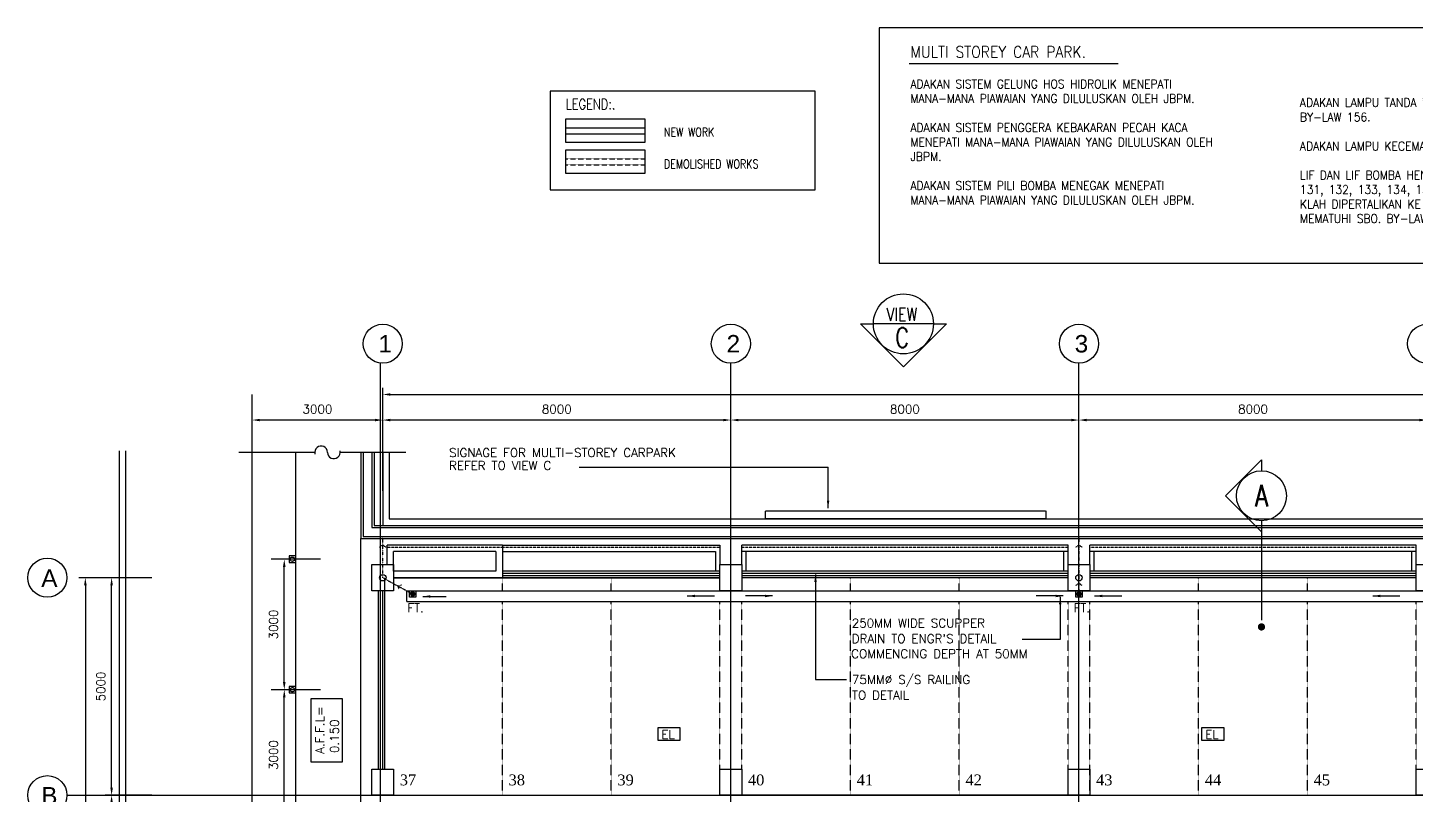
# Model space of a CAD drawing. Header units: millimetres. Extents: x -312260 to 194620, y -310600 to 21683.
# Drawn here: x -198257 to -166350, y -227983 to -210344 of the extents above; entities that cross this region are included whole.
import ezdxf

# ---------------------------------------------------------------- set-up
doc = ezdxf.new("R2010")
doc.units = ezdxf.units.MM
doc.header["$LTSCALE"] = 5
doc.header["$MEASUREMENT"] = 0
doc.header["$PDMODE"] = 3
for name, pattern in [('CENTER', [2, 1.25, -0.25, 0.25, -0.25]), ('CENTERX2', [4, 2.5, -0.5, 0.5, -0.5]), ('DASHDOT', [1, 0.5, -0.25, 0, -0.25]), ('DASHDOT2', [0.5, 0.25, -0.125, 0, -0.125]), ('DASHED', [0.75, 0.5, -0.25]), ('DASHED2', [0.375, 0.25, -0.125]), ('DASHEDX2', [1.5, 1, -0.5]), ('HIDDEN2', [0.1875, 0.125, -0.0625])]:
    doc.linetypes.add(name, pattern=pattern)
for name, color, linetype in [('1-ROAD', 1, 'Continuous'), ('beam_p', 1, 'Continuous'), ('BOMBA', 7, 'Continuous'), ('col', 7, 'Continuous'), ('COVEREDWALKWAY', 31, 'DASHED2'), ('CP NUMBERING', 1, 'Continuous'), ('DEMOLISHED- ASBUILT', 8, 'DASHED2'), ('DIM', 7, 'Continuous'), ('DRAIN', 5, 'Continuous'), ('EL & K', 10, 'Continuous'), ('FIX', 5, 'Continuous'), ('GRID', 9, 'CENTER'), ('HIDDEN', 9, 'HIDDEN2'), ('HORDING', 4, 'DASHDOT'), ('L', 1, 'Continuous'), ('LINE', 7, 'Continuous'), ('parap', 7, 'Continuous'), ('park L', 9, 'DASHEDX2'), ('RAIL', 1, 'Continuous'), ('RWDP', 1, 'Continuous'), ('SPEC', 7, 'Continuous'), ('T35', 2, 'Continuous'), ('TEXT', 7, 'Continuous'), ('wall', 2, 'Continuous')]:
    doc.layers.add(name, color=color, linetype=linetype)
doc.styles.add('CARPARK NO', font='TIMES.TTF', dxfattribs={"height": 200})
doc.styles.add('E', font='ROMANS.SHX', dxfattribs={"width": 0.9})
doc.styles.add('HELV', font='HELV.shx')
doc.styles.add('ROMANS', font='romans.shx', dxfattribs={"width": 0.9, "height": 450})
doc.styles.add('ROMS', font='romans.shx', dxfattribs={"width": 0.8, "height": 230})
doc.styles.add('S100', font='ROMANS.shx', dxfattribs={"height": 200})
doc.dimstyles.new('S100', dxfattribs={"dimscale": 0, "dimtxt": 150, "dimasz": 175, "dimexe": 150, "dimexo": 150, "dimgap": 150, "dimtad": 1, "dimdec": 0, "dimzin": 0, "dimdsep": 46, "dimtxsty": 'S100', "dimcen": 0, "dimdle": 100, "dimclrd": 5, "dimclre": 5, "dimclrt": 1, "dimaunit": 1, "dimadec": 0, "dimazin": 0, "dimtfac": 1, "dimtdec": 0, "dimtofl": 0, "dimtmove": 1, "dimatfit": 3, "dimfxl": 1, "dimtolj": 1, "dimtzin": 0, "dimarcsym": 0})

# ---------------------------------------------------------------- blocks, each defined once
blk = doc.blocks.new('*D118')
at = {"layer": 'DEFPOINTS', "color": 0}
for p in [(-174100, -219360), (-174100, -219360), (-166100, -219360)]:
    blk.add_point(p, dxfattribs=at)
at = {"layer": 'DIM', "color": 5, "lineweight": -2}
blk.add_line((-166275, -219360), (-173925, -219360), dxfattribs=at)
at = {"layer": 'DIM', "color": 5}
for points in [[(-173925, -219331), (-173925, -219389), (-174100, -219360)], [(-166275, -219331), (-166275, -219389), (-166100, -219360)]]:
    blk.add_solid(points, dxfattribs=at)
at = {"layer": 'DIM', "color": 1, "insert": (-170100, -219110), "char_height": 200, "attachment_point": 5, "style": 'S100'}
blk.add_mtext('\\A1;8000', dxfattribs=at)
blk = doc.blocks.new('*D119')
at = {"layer": 'DEFPOINTS', "color": 0}
for p in [(-182100, -219360), (-182100, -219360), (-174100, -219360)]:
    blk.add_point(p, dxfattribs=at)
at = {"layer": 'DIM', "color": 5, "lineweight": -2}
blk.add_line((-174275, -219360), (-181925, -219360), dxfattribs=at)
at = {"layer": 'DIM', "color": 5}
for points in [[(-181925, -219331), (-181925, -219389), (-182100, -219360)], [(-174275, -219331), (-174275, -219389), (-174100, -219360)]]:
    blk.add_solid(points, dxfattribs=at)
at = {"layer": 'DIM', "color": 1, "insert": (-178100, -219110), "char_height": 200, "attachment_point": 5, "style": 'S100'}
blk.add_mtext('\\A1;8000', dxfattribs=at)
blk = doc.blocks.new('*D120')
at = {"layer": 'DEFPOINTS', "color": 0}
for p in [(-190100, -219360), (-190100, -219360), (-182100, -219360)]:
    blk.add_point(p, dxfattribs=at)
at = {"layer": 'DIM', "color": 5, "lineweight": -2}
blk.add_line((-182275, -219360), (-189925, -219360), dxfattribs=at)
at = {"layer": 'DIM', "color": 5}
for points in [[(-189925, -219331), (-189925, -219389), (-190100, -219360)], [(-182275, -219331), (-182275, -219389), (-182100, -219360)]]:
    blk.add_solid(points, dxfattribs=at)
at = {"layer": 'DIM', "color": 1, "insert": (-186100, -219110), "char_height": 200, "attachment_point": 5, "style": 'S100'}
blk.add_mtext('\\A1;8000', dxfattribs=at)
blk = doc.blocks.new('*D121')
at = {"layer": 'DEFPOINTS', "color": 0}
for p in [(-134100, -218772), (-190099, -221139), (-134100, -221139)]:
    blk.add_point(p, dxfattribs=at)
at = {"layer": 'DIM', "color": 5, "lineweight": -2}
for p, q in [((-190099, -220989), (-190099, -218622)), ((-189924, -218772), (-134275, -218772)), ((-134100, -220989), (-134100, -218622))]:
    blk.add_line(p, q, dxfattribs=at)
at = {"layer": 'DIM', "color": 5}
for points in [[(-189924, -218743), (-189924, -218801), (-190099, -218772)], [(-134275, -218743), (-134275, -218801), (-134100, -218772)]]:
    blk.add_solid(points, dxfattribs=at)
at = {"layer": 'DIM', "color": 1, "insert": (-162100, -218522), "char_height": 200, "attachment_point": 5, "style": 'S100'}
blk.add_mtext('\\A1;56000', dxfattribs=at)
blk = doc.blocks.new('*D128')
at = {"layer": 'DEFPOINTS', "color": 0}
for p in [(-196330, -227983), (-195256, -227983), (-195256, -234983)]:
    blk.add_point(p, dxfattribs=at)
at = {"layer": 'DIM', "color": 5, "lineweight": -2}
for p, q in [((-195406, -227983), (-196480, -227983)), ((-196330, -234808), (-196330, -228158)), ((-195406, -234983), (-196480, -234983))]:
    blk.add_line(p, q, dxfattribs=at)
at = {"layer": 'DIM', "color": 5}
for points in [[(-196360, -228158), (-196301, -228158), (-196330, -227983)], [(-196360, -234808), (-196301, -234808), (-196330, -234983)]]:
    blk.add_solid(points, dxfattribs=at)
at = {"layer": 'DIM', "color": 1, "insert": (-196580, -231483), "char_height": 200, "attachment_point": 5, "rotation": 90, "style": 'S100'}
blk.add_mtext('\\A1;7000', dxfattribs=at)
blk = doc.blocks.new('*D129')
at = {"layer": 'DEFPOINTS', "color": 0}
for p in [(-196330, -222983), (-195256, -222983), (-195256, -227983)]:
    blk.add_point(p, dxfattribs=at)
at = {"layer": 'DIM', "color": 5, "lineweight": -2}
for p, q in [((-195406, -222983), (-196480, -222983)), ((-196330, -227808), (-196330, -223158)), ((-195406, -227983), (-196480, -227983))]:
    blk.add_line(p, q, dxfattribs=at)
at = {"layer": 'DIM', "color": 5}
for points in [[(-196360, -223158), (-196301, -223158), (-196330, -222983)], [(-196360, -227808), (-196301, -227808), (-196330, -227983)]]:
    blk.add_solid(points, dxfattribs=at)
at = {"layer": 'DIM', "color": 1, "insert": (-196580, -225483), "char_height": 200, "attachment_point": 5, "rotation": 90, "style": 'S100'}
blk.add_mtext('\\A1;5000', dxfattribs=at)
blk = doc.blocks.new('*D130')
at = {"layer": 'DEFPOINTS', "color": 0}
for p in [(-195256, -222983), (-196934, -257583), (-195256, -257583)]:
    blk.add_point(p, dxfattribs=at)
at = {"layer": 'DIM', "color": 5, "lineweight": -2}
for p, q in [((-195406, -222983), (-197084, -222983)), ((-196934, -223158), (-196934, -257408)), ((-195406, -257583), (-197084, -257583))]:
    blk.add_line(p, q, dxfattribs=at)
at = {"layer": 'DIM', "color": 5}
for points in [[(-196963, -223158), (-196904, -223158), (-196934, -222983)], [(-196963, -257408), (-196904, -257408), (-196934, -257583)]]:
    blk.add_solid(points, dxfattribs=at)
at = {"layer": 'DIM', "color": 1, "insert": (-197184, -240283), "char_height": 200, "attachment_point": 5, "rotation": 90, "style": 'S100'}
blk.add_mtext('\\A1;34600', dxfattribs=at)
blk = doc.blocks.new('FT')
at = {"layer": 'FIX', "color": 6, "linetype": 'Continuous'}
for p, q in [((-102916, 3485), (-102974, 3542)), ((-102947, 3489), (-102969, 3511)), ((-102897, 3492), (-102966, 3561)), ((-102883, 3505), (-102953, 3575)), ((-102875, 3524), (-102934, 3583)), ((-102878, 3553), (-102905, 3580))]:
    blk.add_line(p, q, dxfattribs=at)
blk.add_lwpolyline([(-102849, 3609), (-102999, 3609), (-102999, 3459), (-102849, 3459)], close=True, dxfattribs=at)
blk.add_circle((-102924, 3534), 50, dxfattribs=at)
blk = doc.blocks.new('*D134')
at = {"layer": 'DEFPOINTS', "color": 0}
for p in [(-193100, -219360), (-190099, -219806), (-193100, -220102)]:
    blk.add_point(p, dxfattribs=at)
at = {"layer": 'DIM', "color": 5, "lineweight": -2}
for p, q in [((-193100, -219952), (-193100, -219210)), ((-190274, -219360), (-192925, -219360)), ((-190099, -219656), (-190099, -219210))]:
    blk.add_line(p, q, dxfattribs=at)
at = {"layer": 'DIM', "color": 5}
for points in [[(-192925, -219331), (-192925, -219389), (-193100, -219360)], [(-190274, -219331), (-190274, -219389), (-190099, -219360)]]:
    blk.add_solid(points, dxfattribs=at)
at = {"layer": 'DIM', "color": 1, "insert": (-191600, -219110), "char_height": 200, "attachment_point": 5, "style": 'S100'}
blk.add_mtext('\\A1;3000', dxfattribs=at)
blk = doc.blocks.new('*D143')
at = {"color": 5, "lineweight": -2}
for p, q in [((-192187, -222559), (-192512, -222559)), ((-192362, -225384), (-192362, -222734)), ((-192187, -225559), (-192512, -225559))]:
    blk.add_line(p, q, dxfattribs=at)
at = {"color": 5}
for points in [[(-192392, -222734), (-192333, -222734), (-192362, -222559)], [(-192392, -225384), (-192333, -225384), (-192362, -225559)]]:
    blk.add_solid(points, dxfattribs=at)
at = {"layer": 'DEFPOINTS', "color": 0}
for p in [(-192362, -222559), (-192037, -222559), (-192037, -225559)]:
    blk.add_point(p, dxfattribs=at)
at = {"color": 1, "insert": (-192612, -224059), "char_height": 200, "attachment_point": 5, "rotation": 90, "style": 'S100'}
blk.add_mtext('\\A1;3000', dxfattribs=at)
blk = doc.blocks.new('*D212')
at = {"color": 5, "lineweight": -2}
for p, q in [((-192187, -225559), (-192512, -225559)), ((-192362, -228384), (-192362, -225734)), ((-192187, -228559), (-192512, -228559))]:
    blk.add_line(p, q, dxfattribs=at)
at = {"color": 5}
for points in [[(-192392, -225734), (-192333, -225734), (-192362, -225559)], [(-192392, -228384), (-192333, -228384), (-192362, -228559)]]:
    blk.add_solid(points, dxfattribs=at)
at = {"layer": 'DEFPOINTS', "color": 0}
for p in [(-192362, -225559), (-192037, -225559), (-192037, -228559)]:
    blk.add_point(p, dxfattribs=at)
at = {"color": 1, "insert": (-192612, -227059), "char_height": 200, "attachment_point": 5, "rotation": 90, "style": 'S100'}
blk.add_mtext('\\A1;3000', dxfattribs=at)

msp = doc.modelspace()

# ---------------------------------------------------------------- linework, layer by layer
msp.add_line((-177444.5, -217149.5), (-178824.5, -217149.5))
at = {"color": 5}
for p, q in [((-191662, -220102.1), (-193405.2, -220102.1)), ((-189566.4, -220102.1), (-191076.6, -220102.1)), ((-190599.5, -234982.8), (-190599.5, -222082.8))]:
    msp.add_line(p, q, dxfattribs=at)
at = {"color": 1}
for p, q in [((-192099.5, -239382.8), (-192099.5, -220102.1)), ((-190599.5, -220102.1), (-190599.5, -222082.8)), ((-190599.5, -222082.8), (-133599.5, -222082.8))]:
    msp.add_line(p, q, dxfattribs=at)
at = {"color": 3}
for p, q in [((-169905.9, -220278.1), (-170730.4, -221102.7)), ((-169905.9, -220278.1), (-169905.9, -220525.1)), ((-169905.9, -221927.3), (-170730.4, -221102.7)), ((-169905.9, -221675.1), (-169905.9, -223956.5))]:
    msp.add_line(p, q, dxfattribs=at)
at = {"color": 3, "const_width": 83.6}
msp.add_lwpolyline([(-169947.7, -224114.5, 1), (-169864.1, -224114.5, 1)], format="xyb", close=True, dxfattribs=at)
at = {"color": 1}
msp.add_lwpolyline([(-191750.8, -225765), (-191750.8, -227217.8), (-191022.9, -227217.8), (-191022.9, -225765)], close=True, dxfattribs=at)
at = {"color": 3}
for centre, radius in [((-178134.5, -217149.5), 690), ((-169905.9, -221100.1), 575)]:
    msp.add_circle(centre, radius, dxfattribs=at)
at = {"color": 5}
for centre, start, end in [((-191515.7, -220102.1), 0, 195.38654), ((-191223, -220102.1), 180, 13.64161)]:
    msp.add_arc(centre, 146.3, start, end, dxfattribs=at)
at = {"layer": '1-ROAD'}
for p, q in [((-196149.5, -243082.8), (-196149.5, -220069.6)), ((-195999.5, -243082.8), (-195999.5, -220069.6)), ((-190099.5, -220102.1), (-190099.5, -221782.8)), ((-189949.5, -220102.1), (-189949.5, -221632.8)), ((-189949.5, -221632.8), (-157999.5, -221632.8))]:
    msp.add_line(p, q, dxfattribs=at)
at = {"layer": 'beam_p', "color": 7, "ltscale": 2}
for p, q in [((-189999.5, -222682.8), (-189999.5, -222232.8)), ((-187349.5, -222232.8), (-189999.5, -222232.8)), ((-187349.5, -222232.8), (-187349.5, -222982.8))]:
    msp.add_line(p, q, dxfattribs=at)
at = {"layer": 'beam_p', "color": 5, "linetype": 'HIDDEN2', "ltscale": 2}
for p, q in [((-189999.5, -222282.8), (-187349.5, -222282.8)), ((-181849.5, -222282.8), (-174349.5, -222282.8)), ((-173849.5, -222282.8), (-166349.5, -222282.8))]:
    msp.add_line(p, q, dxfattribs=at)
at = {"layer": 'beam_p', "ltscale": 2}
for p, q in [((-189849.5, -222832.8), (-189849.5, -222382.8)), ((-187499.5, -222382.8), (-189849.5, -222382.8)), ((-187499.5, -222382.8), (-187499.5, -222832.8)), ((-174349.5, -222232.8), (-181849.5, -222232.8)), ((-181849.5, -222682.8), (-181849.5, -222232.8)), ((-174349.5, -222382.8), (-181849.5, -222382.8)), ((-181749.5, -222832.8), (-181749.5, -222382.8)), ((-174449.5, -222832.8), (-174449.5, -222382.8)), ((-174349.5, -222682.8), (-174349.5, -222232.8)), ((-166349.5, -222232.8), (-173849.5, -222232.8)), ((-173849.5, -222682.8), (-173849.5, -222232.8)), ((-166349.5, -222382.8), (-173849.5, -222382.8)), ((-173749.5, -222832.8), (-173749.5, -222382.8)), ((-166449.5, -222832.8), (-166449.5, -222382.8)), ((-166349.5, -222682.8), (-166349.5, -222232.8)), ((-187499.5, -222832.8), (-189849.5, -222832.8))]:
    msp.add_line(p, q, dxfattribs=at)
for points in [[(-187349.5, -222232.8), (-182349.5, -222232.8), (-182349.5, -222682.8)], [(-187349.5, -222382.8), (-182449.5, -222382.8), (-182449.5, -222832.8)]]:
    msp.add_lwpolyline(points, dxfattribs=at)
at = {"layer": 'beam_p', "color": 5, "linetype": 'HIDDEN2', "ltscale": 2}
msp.add_lwpolyline([(-187349.5, -222282.8), (-182349.5, -222282.8), (-182349.5, -222682.8)], dxfattribs=at)
at = {"layer": 'BOMBA'}
msp.add_line((-178004.4, -211161.8), (-173202, -211161.8), dxfattribs=at)
msp.add_lwpolyline([(-178692.8, -215757), (-160477.8, -215757), (-160477.8, -210344.2), (-178692.8, -210344.2)], close=True, dxfattribs=at)
at = {"layer": 'col', "color": 3}
for points in [[(-189849.5, -223282.8), (-190349.5, -223282.8), (-190349.5, -222682.8), (-189849.5, -222682.8)], [(-181849.5, -223282.8), (-182349.5, -223282.8), (-182349.5, -222682.8), (-181849.5, -222682.8)], [(-173849.5, -223282.8), (-174349.5, -223282.8), (-174349.5, -222682.8), (-173849.5, -222682.8)], [(-165849.5, -223282.8), (-166349.5, -223282.8), (-166349.5, -222682.8), (-165849.5, -222682.8)], [(-189849.5, -227982.8), (-190349.5, -227982.8), (-190349.5, -227382.8), (-189849.5, -227382.8)], [(-181849.5, -227982.8), (-182349.5, -227982.8), (-182349.5, -227382.8), (-181849.5, -227382.8)], [(-173849.5, -227982.8), (-174349.5, -227982.8), (-174349.5, -227382.8), (-173849.5, -227382.8)], [(-165849.5, -227982.8), (-166349.5, -227982.8), (-166349.5, -227382.8), (-165849.5, -227382.8)]]:
    msp.add_lwpolyline(points, close=True, dxfattribs=at)
at = {"layer": 'COVEREDWALKWAY', "color": 0, "linetype": 'CENTERX2'}
for centre in [(-192174.5, -222557.8), (-192174.5, -225557.8)]:
    msp.add_circle(centre, 50, dxfattribs=at)
at = {"layer": 'DEMOLISHED- ASBUILT', "color": 7, "linetype": 'Continuous'}
for p, q in [((-185901, -212645.3), (-184071.9, -212645.3)), ((-185901, -212780.3), (-184071.9, -212780.3))]:
    msp.add_line(p, q, dxfattribs=at)
at = {"layer": 'DEMOLISHED- ASBUILT', "color": 7, "linetype": 'DASHED'}
for p, q in [((-185901, -213359.2), (-184071.9, -213359.2)), ((-185901, -213494.3), (-184071.9, -213494.3))]:
    msp.add_line(p, q, dxfattribs=at)
at = {"layer": 'DEMOLISHED- ASBUILT', "color": 1, "linetype": 'Continuous'}
for points in [[(-185901, -212975.3), (-184071.9, -212975.3), (-184071.9, -212447), (-185901, -212447)], [(-185901, -213689.3), (-184071.9, -213689.3), (-184071.9, -213160.9), (-185901, -213160.9)]]:
    msp.add_lwpolyline(points, close=True, dxfattribs=at)
at = {"layer": 'DRAIN'}
for p, q in [((-189549.5, -223282.8), (-152849.5, -223282.8)), ((-189549.5, -223532.8), (-189549.5, -223282.8)), ((-189549.5, -223532.8), (-152849.5, -223532.8))]:
    msp.add_line(p, q, dxfattribs=at)
at = {"layer": 'EL & K', "color": 10}
for points in [[(-183773.3, -226427.5), (-183273.3, -226427.5), (-183273.3, -226727.5), (-183773.3, -226727.5)], [(-171273.3, -226427.5), (-170773.3, -226427.5), (-170773.3, -226727.5), (-171273.3, -226727.5)]]:
    msp.add_lwpolyline(points, close=True, dxfattribs=at)
at = {"layer": 'GRID', "linetype": 'CENTER', "ltscale": 2}
for p, q in [((-190149.5, -239488.2), (-190149.5, -218055.5)), ((-182099.5, -259916.7), (-182099.5, -218055.5)), ((-174099.5, -259916.7), (-174099.5, -218055.5)), ((-193099.5, -247348.8), (-193099.5, -218772)), ((-191530.9, -222558.6), (-192665.9, -222558.6)), ((-191530.9, -225558.6), (-192665.9, -225558.6)), ((-197356.9, -227982.8), (-128471.1, -227982.8))]:
    msp.add_line(p, q, dxfattribs=at)
at = {"layer": 'GRID', "color": 7, "linetype": 'Continuous'}
for centre in [(-190099.5, -217605.5), (-182099.5, -217605.5), (-174099.5, -217605.5), (-166099.5, -217605.5), (-197806.9, -222982.8), (-197806.9, -227982.8)]:
    msp.add_circle(centre, 450, dxfattribs=at)
at = {"layer": 'HIDDEN', "ltscale": 5}
msp.add_lwpolyline([(-181300, -221444.7), (-174862.1, -221444.7), (-174862.1, -221632.8), (-181300, -221632.8)], close=True, dxfattribs=at)
at = {"layer": 'HORDING', "color": 5, "linetype": 'Continuous'}
msp.add_lwpolyline([(-186252.6, -214067.3), (-180160.3, -214067.3), (-180160.3, -211801), (-186252.6, -211801)], close=True, dxfattribs=at)
at = {"layer": 'LINE', "color": 1}
for points in [[(-192249.5, -222632.8), (-192099.5, -222632.8), (-192099.5, -222482.8), (-192249.5, -222482.8)], [(-192249.5, -225632.8), (-192099.5, -225632.8), (-192099.5, -225482.8), (-192249.5, -225482.8)]]:
    msp.add_lwpolyline(points, close=True, dxfattribs=at)
at = {"layer": 'parap', "color": 0, "ltscale": 2}
for p, q in [((-190049.5, -227382.8), (-190049.5, -222982.8)), ((-189849.5, -222982.8), (-182349.5, -222982.8)), ((-182349.5, -222982.8), (-189849.5, -222982.8)), ((-189849.5, -222982.8), (-182349.5, -222982.8)), ((-182349.5, -222832.8), (-187349.5, -222832.8)), ((-174349.5, -222832.8), (-181849.5, -222832.8)), ((-174349.5, -222832.8), (-181849.5, -222832.8)), ((-174349.5, -222982.8), (-181849.5, -222982.8)), ((-174349.5, -222982.8), (-181849.5, -222982.8)), ((-166349.5, -222832.8), (-173849.5, -222832.8)), ((-166349.5, -222832.8), (-173849.5, -222832.8)), ((-166349.5, -222982.8), (-173849.5, -222982.8)), ((-166349.5, -222982.8), (-173849.5, -222982.8)), ((-190199.5, -227382.8), (-190199.5, -223282.8))]:
    msp.add_line(p, q, dxfattribs=at)
at = {"layer": 'park L'}
for p, q in [((-187349.5, -223282.8), (-187349.5, -222982.8)), ((-184849.5, -223282.8), (-184849.5, -222982.8)), ((-179349.5, -223282.8), (-179349.5, -222982.8)), ((-176849.5, -223282.8), (-176849.5, -222982.8)), ((-171349.5, -223282.8), (-171349.5, -222982.8)), ((-168849.5, -223282.8), (-168849.5, -222982.8)), ((-187349.5, -227982.8), (-187349.5, -223532.8)), ((-184849.5, -227982.8), (-184849.5, -223532.8)), ((-182349.5, -227382.8), (-182349.5, -223532.8)), ((-181849.5, -227382.8), (-181849.5, -223532.8)), ((-179349.5, -227982.8), (-179349.5, -223532.8)), ((-176849.5, -227982.8), (-176849.5, -223532.8)), ((-174349.5, -227982.8), (-174349.5, -223532.8)), ((-174349.5, -227382.8), (-174349.5, -223532.8)), ((-173849.5, -227982.8), (-173849.5, -223532.8)), ((-173849.5, -227382.8), (-173849.5, -223532.8)), ((-171349.5, -227982.8), (-171349.5, -223532.8)), ((-168849.5, -227982.8), (-168849.5, -223532.8)), ((-166349.5, -227982.8), (-166349.5, -223532.8)), ((-166349.5, -227382.8), (-166349.5, -223532.8))]:
    msp.add_line(p, q, dxfattribs=at)
at = {"layer": 'park L', "color": 8, "ltscale": 2}
for p, q in [((-189849.5, -227982.8), (-182349.5, -227982.8)), ((-174349.5, -227982.8), (-181849.5, -227982.8)), ((-173849.5, -227982.8), (-166349.5, -227982.8))]:
    msp.add_line(p, q, dxfattribs=at)
at = {"layer": 'RAIL', "color": 5, "ltscale": 1000}
for p, q in [((-190549.5, -220102.1), (-190549.5, -222032.8)), ((-190349.5, -220102.1), (-190349.5, -221832.8)), ((-190299.5, -220102.1), (-190299.5, -221782.8)), ((-185584.5, -220441.8), (-179864.9, -220441.8)), ((-190549.5, -222032.8), (-157849.5, -222032.8)), ((-190349.5, -221832.8), (-157849.5, -221832.8)), ((-190299.5, -221782.8), (-134349.5, -221782.8)), ((-187349.5, -222882.8), (-182349.5, -222882.8)), ((-187349.5, -222932.8), (-182349.5, -222932.8)), ((-181849.5, -222882.8), (-174349.5, -222882.8)), ((-181849.5, -222932.8), (-174349.5, -222932.8)), ((-173849.5, -222882.8), (-166349.5, -222882.8)), ((-173849.5, -222932.8), (-166349.5, -222932.8)), ((-190149.5, -227382.8), (-190149.5, -223282.8)), ((-190099.5, -227382.8), (-190099.5, -223282.8))]:
    msp.add_line(p, q, dxfattribs=at)
at = {"layer": 'RWDP', "color": 2, "linetype": 'DASHDOT2'}
msp.add_line((-190099.5, -222982.8), (-190099.5, -222032.8), dxfattribs=at)
for points in [[(-174099.5, -222032.8), (-174099.5, -223357.8)], [(-190174.1, -222286.3), (-190099.5, -222227.5), (-190033.1, -222281)], [(-174174.1, -222286.3), (-174099.5, -222227.5), (-174033.1, -222281)], [(-190099.5, -222982.8), (-189411.9, -223357.8)], [(-189665.2, -223152.7), (-189755.7, -223170.3), (-189727.6, -223249.6)], [(-174174.1, -223165.5), (-174099.5, -223106.7), (-174033.1, -223160.2)]]:
    msp.add_lwpolyline(points, dxfattribs=at)
at = {"layer": 'RWDP'}
for centre in [(-190099.5, -222982.8), (-174099.5, -222982.8)]:
    msp.add_circle(centre, 75, dxfattribs=at)
at = {"layer": 'T35', "color": 3}
for p, q in [((-179120.9, -217149.5), (-178131.4, -218139)), ((-179120.9, -217149.5), (-178824.5, -217149.5)), ((-177141.9, -217149.5), (-178131.4, -218139)), ((-177444.5, -217149.5), (-177141.9, -217149.5))]:
    msp.add_line(p, q, dxfattribs=at)

# ---------------------------------------------------------------- block references
at = {"layer": 'L', "xscale": -1, "rotation": 180}
msp.add_blockref('FT', (-86487.6, -219823.9), dxfattribs=at)
at = {"layer": 'wall', "xscale": -1, "rotation": 180}
msp.add_blockref('FT', (-71175.3, -219823.9), dxfattribs=at)

# ---------------------------------------------------------------- texts
at = {"color": 1, "style": 'S100'}
for p in [(-189533.8, -223777.7), (-174221.5, -223777.7)]:
    msp.add_text('FT.', height=200, rotation=0, dxfattribs=at).set_placement(p)
at = {"color": 2, "style": 'S100'}
for s, p in [('A.F.F.L= ', (-191444.7, -227030.6)), ('0.150', (-191109.5, -227013.1))]:
    msp.add_text(s, height=200, rotation=90, dxfattribs=at).set_placement(p)
at = {"layer": 'CP NUMBERING', "style": 'CARPARK NO'}
for s, p in [('37', (-189707.9, -227756.2)), ('38', (-187207.9, -227756.2)), ('39', (-184707.9, -227756.2)), ('40', (-181707.9, -227756.2)), ('41', (-179207.9, -227756.2)), ('42', (-176707.9, -227756.2)), ('43', (-173707.9, -227756.2)), ('44', (-171207.9, -227756.2)), ('45', (-168707.9, -227756.2))]:
    msp.add_text(s, height=250, dxfattribs=at).set_placement(p)
at = {"layer": 'EL & K', "color": 10, "style": 'ROMS'}
for p in [(-183697.5, -226684.8), (-171197.5, -226684.8)]:
    msp.add_text('EL', height=200, dxfattribs=at).set_placement(p)
at = {"layer": 'GRID', "color": 3, "style": 'HELV'}
for s, p in [('1', (-190198.1, -217805.8)), ('2', (-182198.1, -217805.8)), ('3', (-174198.1, -217805.8)), ('A', (-197946.8, -223193.5)), ('B', (-197946.8, -228193.5))]:
    msp.add_text(s, height=400, dxfattribs=at).set_placement(p)
at = {"layer": 'HORDING', "color": 3, "linetype": 'Continuous', "style": 'ROMANS', "width": 0.8}
msp.add_text('LEGEND:.', height=240, dxfattribs=at).set_placement((-185895.4, -212220.1))
at = {"layer": 'LINE', "color": 7, "style": 'ROMANS', "width": 0.8}
for s, p in [('NEW WORK', (-183637.6, -212843.2)), ('DEMOLISHED WORKS', (-183637.6, -213575))]:
    msp.add_text(s, height=200, dxfattribs=at).set_placement(p)
at = {"layer": 'LINE', "color": 7, "char_height": 200, "width": 8000, "attachment_point": 7, "style": 'ROMANS'}
for s, insert in [('\\A1;{\\H1.3x;\\C3;MULTI STOREY CAR PARK.\\P}\\PADAKAN SISTEM GELUNG HOS HIDROLIK MENEPATI MANA-MANA PIAWAIAN YANG DILULUSKAN OLEH JBPM.\\P\\PADAKAN SISTEM PENGGERA KEBAKARAN PECAH KACA MENEPATI MANA-MANA PIAWAIAN YANG DILULUSKAN OLEH JBPM.\\P\\PADAKAN SISTEM PILI BOMBA MENEGAK MENEPATI MANA-MANA PIAWAIAN YANG DILULUSKAN OLEH JBPM.', (-177970.5, -214404.7)), ("\\A1;ADAKAN LAMPU TANDA 'KELUAR' KECEMASAN MEMATUHI SBO. BY-LAW 156.\\P\\PADAKAN LAMPU KECEMASAN MEMATUHI SBO. BY-LAW 246.\\P\\PLIF DAN LIF BOMBA HENDAKLAH MEMATUHI SBO. BY-LAW 131, 132, 133, 134, 135, 220 DAN 236.\\PKLAH DIPERTALIKAN KE BALAI BOMBA MELALUI CMS MEMATUHI SBO. BY-LAW 229(4)", (-169021.5, -214896.8))]:
    msp.add_mtext(s, dxfattribs=dict(at, insert=insert))
at = {"layer": 'SPEC', "style": 'S100'}
for s, p in [('SIGNAGE FOR MULTI-STOREY CARPARK', (-188574.8, -220208.8)), ('REFER TO VIEW C', (-188574.8, -220505.8)), ('250MM WIDE SCUPPER', (-179320.9, -224126.3)), ("DRAIN TO ENGR'S DETAIL", (-179320.9, -224484.6)), ('COMMENCING DEPTH AT 50MM', (-179335.4, -224830.9)), ('75MM%%C S/S RAILING', (-179316.1, -225425.3)), ('TO DETAIL', (-179316.1, -225783.6))]:
    msp.add_text(s, height=200, dxfattribs=at).set_placement(p)
at = {"layer": 'TEXT', "color": 2, "style": 'E', "width": 0.8}
for s, height, p in [('VIEW', 300, (-178527, -217082.3)), ('C', 450, (-178326.1, -217690.5))]:
    msp.add_text(s, height=height, dxfattribs=at).set_placement(p)
at = {"layer": 'TEXT', "color": 4, "style": 'E', "width": 0.8}
msp.add_text('A', height=500, dxfattribs=at).set_placement((-170056.4, -221347.2))

# ---------------------------------------------------------------- dimensions: what is measured, and where the dimension line sits
for p1, p2, picture, middle in [((-192036.9, -225558.6), (-192036.9, -222558.6), '*D143', (-192612.5, -224058.6)), ((-192036.9, -228558.6), (-192036.9, -225558.6), '*D212', (-192612.5, -227058.6))]:
    dim = msp.add_aligned_dim(p1=p1, p2=p2, distance=325.5, dimstyle='S100', override={"dimscale": 1})
    dim.commit()
    dim.dimension.update_dxf_attribs({"geometry": picture, "text_midpoint": middle})
at = {"layer": 'DIM'}
for p1, p2, distance, picture, middle in [((-190099.5, -221139), (-134099.5, -221139), 2367, '*D121', (-162099.5, -218522)), ((-195255.6, -222982.8), (-195255.6, -257582.8), -1678, '*D130', (-197183.6, -240282.8)), ((-195255.6, -227982.8), (-195255.6, -222982.8), 1074.8, '*D129', (-196580.4, -225482.8)), ((-195255.6, -234982.8), (-195255.6, -227982.8), 1074.8, '*D128', (-196580.4, -231482.8))]:
    dim = msp.add_aligned_dim(p1=p1, p2=p2, distance=distance, dimstyle='S100', override={"dimscale": 1}, dxfattribs=at)
    dim.commit()
    dim.dimension.update_dxf_attribs({"geometry": picture, "text_midpoint": middle})
for base, p1, p2, picture, middle in [((-193099.5, -219360), (-190099.5, -219805.5), (-193099.5, -220102.1), '*D134', (-191599.5, -219110)), ((-190099.5, -219360), (-182099.5, -219360), (-190099.5, -219360), '*D120', (-186099.5, -219110)), ((-182099.5, -219360), (-174099.5, -219360), (-182099.5, -219360), '*D119', (-178099.5, -219110)), ((-174099.5, -219360), (-166099.5, -219360), (-174099.5, -219360), '*D118', (-170099.5, -219110))]:
    dim = msp.add_linear_dim(base=base, p1=p1, p2=p2, dimstyle='S100', override={"dimscale": 1}, dxfattribs=at)
    dim.commit()
    dim.dimension.update_dxf_attribs({"geometry": picture, "text_midpoint": middle})

# ---------------------------------------------------------------- leaders
at = {"layer": 'CP NUMBERING'}
msp.add_leader([(-180154, -222909.5), (-180154, -225324.3), (-179441.2, -225324.3)], dimstyle='S100', override={"dimscale": 1, "dimtad": 0}, dxfattribs=at)
at = {"layer": 'DIM'}
msp.add_leader([(-179864.9, -221387), (-179864.9, -220441.8)], dimstyle='S100', override={"dimscale": 1, "dimtad": 0}, dxfattribs=at)
at = {"layer": 'RWDP'}
for points in [[(-189178.2, -223414.7), (-188639.3, -223414.7)], [(-183099.9, -223403.1), (-182476.2, -223403.1)], [(-181140.3, -223403.1), (-181764.1, -223403.1)], [(-174532, -223422.9), (-174532, -224401.6), (-175403.6, -224401.6)], [(-174459.7, -223403.1), (-175083.4, -223403.1)], [(-173739.4, -223403.1), (-173115.7, -223403.1)], [(-167349.8, -223403.1), (-166726, -223403.1)]]:
    msp.add_leader(points, dimstyle='S100', override={"dimscale": 1, "dimtad": 0}, dxfattribs=at)

doc.saveas('drawing.dxf')
